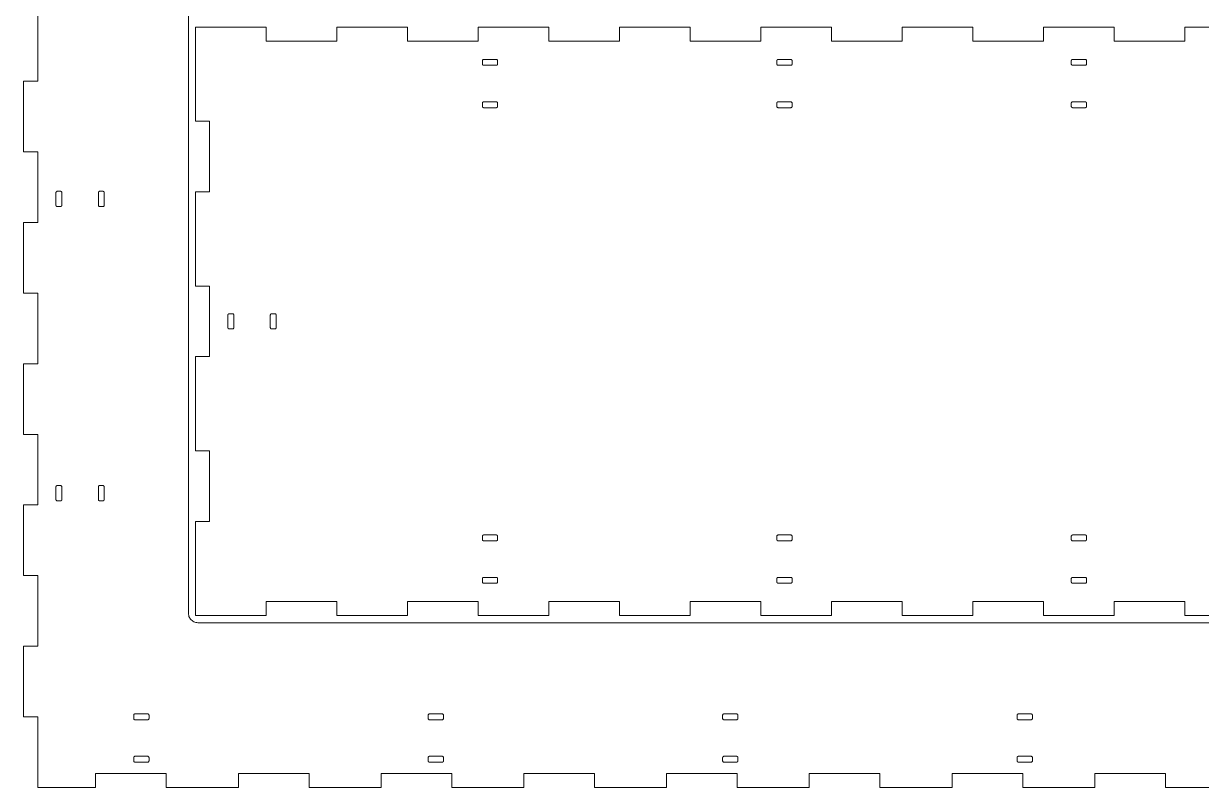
# Model space of a CAD drawing. Header units: millimetres. Extents: x 0 to 3016, y 0 to 750.
# Drawn here: x 1008 to 1508, y 0 to 324 of the extents above; entities that cross this region are included whole.
import ezdxf

# ---------------------------------------------------------------- set-up
doc = ezdxf.new("R2010")
doc.units = ezdxf.units.MM
doc.layers.add('CORTE', color=1, linetype='Continuous', lineweight=0)

msp = doc.modelspace()

# ---------------------------------------------------------------- linework, layer by layer
at = {"layer": 'CORTE'}
for points in [[(1078, 676), (1078, 74), (1078.025151, 73.552142), (1078.100288, 73.109916), (1078.224467, 72.678884), (1078.396125, 72.264465), (1078.613103, 71.871872), (1078.872674, 71.506041), (1079.171573, 71.171573), (1079.506041, 70.872674), (1079.871872, 70.613103), (1080.264465, 70.396125), (1080.678884, 70.224467), (1081.109916, 70.100288), (1081.552142, 70.025151), (1082, 70), (1934, 70)], [(1014, 330), (1014, 300), (1008, 300), (1008, 270), (1014, 270), (1014, 240), (1008, 240), (1008, 210), (1014, 210), (1014, 180), (1008, 180), (1008, 150), (1014, 150), (1014, 120), (1008, 120), (1008, 90), (1014, 90), (1014, 60), (1008, 60), (1008, 30), (1014, 30), (1014, 0), (1038.588235, 0), (1038.588235, 6), (1068.588235, 6), (1068.588235, 0), (1099.176471, 0), (1099.176471, 6), (1129.176471, 6), (1129.176471, 0), (1159.764706, 0), (1159.764706, 6), (1189.764706, 6), (1189.764706, 0), (1220.352941, 0), (1220.352941, 6), (1250.352941, 6), (1250.352941, 0), (1280.941176, 0), (1280.941176, 6), (1310.941176, 6), (1310.941176, 0), (1341.529412, 0), (1341.529412, 6), (1371.529412, 6), (1371.529412, 0), (1402.117647, 0), (1402.117647, 6), (1432.117647, 6), (1432.117647, 0), (1462.705882, 0), (1462.705882, 6), (1492.705882, 6), (1492.705882, 0), (1523.294118, 0)], [(1531, 323), (1501, 323), (1501, 317), (1471, 317), (1471, 323), (1441, 323), (1441, 317), (1411, 317), (1411, 323), (1381, 323), (1381, 317), (1351, 317), (1351, 323), (1321, 323), (1321, 317), (1291, 317), (1291, 323), (1261, 323), (1261, 317), (1231, 317), (1231, 323), (1201, 323), (1201, 317), (1171, 317), (1171, 323), (1141, 323), (1141, 317), (1111, 317), (1111, 323), (1081, 323), (1081, 283), (1087, 283), (1087, 253), (1081, 253), (1081, 213), (1087, 213), (1087, 183), (1081, 183), (1081, 143), (1087, 143), (1087, 113), (1081, 113), (1081, 73), (1081, 73), (1111, 73), (1111, 79), (1141, 79), (1141, 73), (1171, 73), (1171, 79), (1201, 79), (1201, 73), (1231, 73), (1231, 79), (1261, 79), (1261, 73), (1291, 73), (1291, 79), (1321, 79), (1321, 73), (1351, 73), (1351, 79), (1381, 79), (1381, 73), (1411, 73), (1411, 79), (1441, 79), (1441, 73), (1471, 73), (1471, 79), (1501, 79), (1501, 73), (1531, 73)]]:
    msp.add_lwpolyline(points, dxfattribs=at)
for points in [[(1208.65, 306.75), (1208.717179, 306.753773), (1208.783513, 306.765043), (1208.848167, 306.78367), (1208.91033, 306.809419), (1208.969219, 306.841965), (1209.024094, 306.880901), (1209.074264, 306.925736), (1209.119099, 306.975906), (1209.158035, 307.030781), (1209.190581, 307.08967), (1209.21633, 307.151833), (1209.234957, 307.216487), (1209.246227, 307.282821), (1209.25, 307.35), (1209.25, 308.65), (1209.246227, 308.717179), (1209.234957, 308.783513), (1209.21633, 308.848167), (1209.190581, 308.91033), (1209.158035, 308.969219), (1209.119099, 309.024094), (1209.074264, 309.074264), (1209.024094, 309.119099), (1208.969219, 309.158035), (1208.91033, 309.190581), (1208.848167, 309.21633), (1208.783513, 309.234957), (1208.717179, 309.246227), (1208.65, 309.25), (1203.35, 309.25), (1203.282821, 309.246227), (1203.216487, 309.234957), (1203.151833, 309.21633), (1203.08967, 309.190581), (1203.030781, 309.158035), (1202.975906, 309.119099), (1202.925736, 309.074264), (1202.880901, 309.024094), (1202.841965, 308.969219), (1202.809419, 308.91033), (1202.78367, 308.848167), (1202.765043, 308.783513), (1202.753773, 308.717179), (1202.75, 308.65), (1202.75, 307.35), (1202.753773, 307.282821), (1202.765043, 307.216487), (1202.78367, 307.151833), (1202.809419, 307.08967), (1202.841965, 307.030781), (1202.880901, 306.975906), (1202.925736, 306.925736), (1202.975906, 306.880901), (1203.030781, 306.841965), (1203.08967, 306.809419), (1203.151833, 306.78367), (1203.216487, 306.765043), (1203.282821, 306.753773), (1203.35, 306.75)], [(1333.65, 306.75), (1333.717179, 306.753773), (1333.783513, 306.765043), (1333.848167, 306.78367), (1333.91033, 306.809419), (1333.969219, 306.841965), (1334.024094, 306.880901), (1334.074264, 306.925736), (1334.119099, 306.975906), (1334.158035, 307.030781), (1334.190581, 307.08967), (1334.21633, 307.151833), (1334.234957, 307.216487), (1334.246227, 307.282821), (1334.25, 307.35), (1334.25, 308.65), (1334.246227, 308.717179), (1334.234957, 308.783513), (1334.21633, 308.848167), (1334.190581, 308.91033), (1334.158035, 308.969219), (1334.119099, 309.024094), (1334.074264, 309.074264), (1334.024094, 309.119099), (1333.969219, 309.158035), (1333.91033, 309.190581), (1333.848167, 309.21633), (1333.783513, 309.234957), (1333.717179, 309.246227), (1333.65, 309.25), (1328.35, 309.25), (1328.282821, 309.246227), (1328.216487, 309.234957), (1328.151833, 309.21633), (1328.08967, 309.190581), (1328.030781, 309.158035), (1327.975906, 309.119099), (1327.925736, 309.074264), (1327.880901, 309.024094), (1327.841965, 308.969219), (1327.809419, 308.91033), (1327.78367, 308.848167), (1327.765043, 308.783513), (1327.753773, 308.717179), (1327.75, 308.65), (1327.75, 307.35), (1327.753773, 307.282821), (1327.765043, 307.216487), (1327.78367, 307.151833), (1327.809419, 307.08967), (1327.841965, 307.030781), (1327.880901, 306.975906), (1327.925736, 306.925736), (1327.975906, 306.880901), (1328.030781, 306.841965), (1328.08967, 306.809419), (1328.151833, 306.78367), (1328.216487, 306.765043), (1328.282821, 306.753773), (1328.35, 306.75)], [(1458.65, 306.75), (1458.717179, 306.753773), (1458.783513, 306.765043), (1458.848167, 306.78367), (1458.91033, 306.809419), (1458.969219, 306.841965), (1459.024094, 306.880901), (1459.074264, 306.925736), (1459.119099, 306.975906), (1459.158035, 307.030781), (1459.190581, 307.08967), (1459.21633, 307.151833), (1459.234957, 307.216487), (1459.246227, 307.282821), (1459.25, 307.35), (1459.25, 308.65), (1459.246227, 308.717179), (1459.234957, 308.783513), (1459.21633, 308.848167), (1459.190581, 308.91033), (1459.158035, 308.969219), (1459.119099, 309.024094), (1459.074264, 309.074264), (1459.024094, 309.119099), (1458.969219, 309.158035), (1458.91033, 309.190581), (1458.848167, 309.21633), (1458.783513, 309.234957), (1458.717179, 309.246227), (1458.65, 309.25), (1453.35, 309.25), (1453.282821, 309.246227), (1453.216487, 309.234957), (1453.151833, 309.21633), (1453.08967, 309.190581), (1453.030781, 309.158035), (1452.975906, 309.119099), (1452.925736, 309.074264), (1452.880901, 309.024094), (1452.841965, 308.969219), (1452.809419, 308.91033), (1452.78367, 308.848167), (1452.765043, 308.783513), (1452.753773, 308.717179), (1452.75, 308.65), (1452.75, 307.35), (1452.753773, 307.282821), (1452.765043, 307.216487), (1452.78367, 307.151833), (1452.809419, 307.08967), (1452.841965, 307.030781), (1452.880901, 306.975906), (1452.925736, 306.925736), (1452.975906, 306.880901), (1453.030781, 306.841965), (1453.08967, 306.809419), (1453.151833, 306.78367), (1453.216487, 306.765043), (1453.282821, 306.753773), (1453.35, 306.75)], [(1208.65, 288.75), (1208.717179, 288.753773), (1208.783513, 288.765043), (1208.848167, 288.78367), (1208.91033, 288.809419), (1208.969219, 288.841965), (1209.024094, 288.880901), (1209.074264, 288.925736), (1209.119099, 288.975906), (1209.158035, 289.030781), (1209.190581, 289.08967), (1209.21633, 289.151833), (1209.234957, 289.216487), (1209.246227, 289.282821), (1209.25, 289.35), (1209.25, 290.65), (1209.246227, 290.717179), (1209.234957, 290.783513), (1209.21633, 290.848167), (1209.190581, 290.91033), (1209.158035, 290.969219), (1209.119099, 291.024094), (1209.074264, 291.074264), (1209.024094, 291.119099), (1208.969219, 291.158035), (1208.91033, 291.190581), (1208.848167, 291.21633), (1208.783513, 291.234957), (1208.717179, 291.246227), (1208.65, 291.25), (1203.35, 291.25), (1203.282821, 291.246227), (1203.216487, 291.234957), (1203.151833, 291.21633), (1203.08967, 291.190581), (1203.030781, 291.158035), (1202.975906, 291.119099), (1202.925736, 291.074264), (1202.880901, 291.024094), (1202.841965, 290.969219), (1202.809419, 290.91033), (1202.78367, 290.848167), (1202.765043, 290.783513), (1202.753773, 290.717179), (1202.75, 290.65), (1202.75, 289.35), (1202.753773, 289.282821), (1202.765043, 289.216487), (1202.78367, 289.151833), (1202.809419, 289.08967), (1202.841965, 289.030781), (1202.880901, 288.975906), (1202.925736, 288.925736), (1202.975906, 288.880901), (1203.030781, 288.841965), (1203.08967, 288.809419), (1203.151833, 288.78367), (1203.216487, 288.765043), (1203.282821, 288.753773), (1203.35, 288.75)], [(1333.65, 288.75), (1333.717179, 288.753773), (1333.783513, 288.765043), (1333.848167, 288.78367), (1333.91033, 288.809419), (1333.969219, 288.841965), (1334.024094, 288.880901), (1334.074264, 288.925736), (1334.119099, 288.975906), (1334.158035, 289.030781), (1334.190581, 289.08967), (1334.21633, 289.151833), (1334.234957, 289.216487), (1334.246227, 289.282821), (1334.25, 289.35), (1334.25, 290.65), (1334.246227, 290.717179), (1334.234957, 290.783513), (1334.21633, 290.848167), (1334.190581, 290.91033), (1334.158035, 290.969219), (1334.119099, 291.024094), (1334.074264, 291.074264), (1334.024094, 291.119099), (1333.969219, 291.158035), (1333.91033, 291.190581), (1333.848167, 291.21633), (1333.783513, 291.234957), (1333.717179, 291.246227), (1333.65, 291.25), (1328.35, 291.25), (1328.282821, 291.246227), (1328.216487, 291.234957), (1328.151833, 291.21633), (1328.08967, 291.190581), (1328.030781, 291.158035), (1327.975906, 291.119099), (1327.925736, 291.074264), (1327.880901, 291.024094), (1327.841965, 290.969219), (1327.809419, 290.91033), (1327.78367, 290.848167), (1327.765043, 290.783513), (1327.753773, 290.717179), (1327.75, 290.65), (1327.75, 289.35), (1327.753773, 289.282821), (1327.765043, 289.216487), (1327.78367, 289.151833), (1327.809419, 289.08967), (1327.841965, 289.030781), (1327.880901, 288.975906), (1327.925736, 288.925736), (1327.975906, 288.880901), (1328.030781, 288.841965), (1328.08967, 288.809419), (1328.151833, 288.78367), (1328.216487, 288.765043), (1328.282821, 288.753773), (1328.35, 288.75)], [(1458.65, 288.75), (1458.717179, 288.753773), (1458.783513, 288.765043), (1458.848167, 288.78367), (1458.91033, 288.809419), (1458.969219, 288.841965), (1459.024094, 288.880901), (1459.074264, 288.925736), (1459.119099, 288.975906), (1459.158035, 289.030781), (1459.190581, 289.08967), (1459.21633, 289.151833), (1459.234957, 289.216487), (1459.246227, 289.282821), (1459.25, 289.35), (1459.25, 290.65), (1459.246227, 290.717179), (1459.234957, 290.783513), (1459.21633, 290.848167), (1459.190581, 290.91033), (1459.158035, 290.969219), (1459.119099, 291.024094), (1459.074264, 291.074264), (1459.024094, 291.119099), (1458.969219, 291.158035), (1458.91033, 291.190581), (1458.848167, 291.21633), (1458.783513, 291.234957), (1458.717179, 291.246227), (1458.65, 291.25), (1453.35, 291.25), (1453.282821, 291.246227), (1453.216487, 291.234957), (1453.151833, 291.21633), (1453.08967, 291.190581), (1453.030781, 291.158035), (1452.975906, 291.119099), (1452.925736, 291.074264), (1452.880901, 291.024094), (1452.841965, 290.969219), (1452.809419, 290.91033), (1452.78367, 290.848167), (1452.765043, 290.783513), (1452.753773, 290.717179), (1452.75, 290.65), (1452.75, 289.35), (1452.753773, 289.282821), (1452.765043, 289.216487), (1452.78367, 289.151833), (1452.809419, 289.08967), (1452.841965, 289.030781), (1452.880901, 288.975906), (1452.925736, 288.925736), (1452.975906, 288.880901), (1453.030781, 288.841965), (1453.08967, 288.809419), (1453.151833, 288.78367), (1453.216487, 288.765043), (1453.282821, 288.753773), (1453.35, 288.75)], [(1024.25, 252.65), (1024.246227, 252.717179), (1024.234957, 252.783513), (1024.21633, 252.848167), (1024.190581, 252.91033), (1024.158035, 252.969219), (1024.119099, 253.024094), (1024.074264, 253.074264), (1024.024094, 253.119099), (1023.969219, 253.158035), (1023.91033, 253.190581), (1023.848167, 253.21633), (1023.783513, 253.234957), (1023.717179, 253.246227), (1023.65, 253.25), (1022.35, 253.25), (1022.282821, 253.246227), (1022.216487, 253.234957), (1022.151833, 253.21633), (1022.08967, 253.190581), (1022.030781, 253.158035), (1021.975906, 253.119099), (1021.925736, 253.074264), (1021.880901, 253.024094), (1021.841965, 252.969219), (1021.809419, 252.91033), (1021.78367, 252.848167), (1021.765043, 252.783513), (1021.753773, 252.717179), (1021.75, 252.65), (1021.75, 247.35), (1021.753773, 247.282821), (1021.765043, 247.216487), (1021.78367, 247.151833), (1021.809419, 247.08967), (1021.841965, 247.030781), (1021.880901, 246.975906), (1021.925736, 246.925736), (1021.975906, 246.880901), (1022.030781, 246.841965), (1022.08967, 246.809419), (1022.151833, 246.78367), (1022.216487, 246.765043), (1022.282821, 246.753773), (1022.35, 246.75), (1023.65, 246.75), (1023.717179, 246.753773), (1023.783513, 246.765043), (1023.848167, 246.78367), (1023.91033, 246.809419), (1023.969219, 246.841965), (1024.024094, 246.880901), (1024.074264, 246.925736), (1024.119099, 246.975906), (1024.158035, 247.030781), (1024.190581, 247.08967), (1024.21633, 247.151833), (1024.234957, 247.216487), (1024.246227, 247.282821), (1024.25, 247.35)], [(1042.25, 252.65), (1042.246227, 252.717179), (1042.234957, 252.783513), (1042.21633, 252.848167), (1042.190581, 252.91033), (1042.158035, 252.969219), (1042.119099, 253.024094), (1042.074264, 253.074264), (1042.024094, 253.119099), (1041.969219, 253.158035), (1041.91033, 253.190581), (1041.848167, 253.21633), (1041.783513, 253.234957), (1041.717179, 253.246227), (1041.65, 253.25), (1040.35, 253.25), (1040.282821, 253.246227), (1040.216487, 253.234957), (1040.151833, 253.21633), (1040.08967, 253.190581), (1040.030781, 253.158035), (1039.975906, 253.119099), (1039.925736, 253.074264), (1039.880901, 253.024094), (1039.841965, 252.969219), (1039.809419, 252.91033), (1039.78367, 252.848167), (1039.765043, 252.783513), (1039.753773, 252.717179), (1039.75, 252.65), (1039.75, 247.35), (1039.753773, 247.282821), (1039.765043, 247.216487), (1039.78367, 247.151833), (1039.809419, 247.08967), (1039.841965, 247.030781), (1039.880901, 246.975906), (1039.925736, 246.925736), (1039.975906, 246.880901), (1040.030781, 246.841965), (1040.08967, 246.809419), (1040.151833, 246.78367), (1040.216487, 246.765043), (1040.282821, 246.753773), (1040.35, 246.75), (1041.65, 246.75), (1041.717179, 246.753773), (1041.783513, 246.765043), (1041.848167, 246.78367), (1041.91033, 246.809419), (1041.969219, 246.841965), (1042.024094, 246.880901), (1042.074264, 246.925736), (1042.119099, 246.975906), (1042.158035, 247.030781), (1042.190581, 247.08967), (1042.21633, 247.151833), (1042.234957, 247.216487), (1042.246227, 247.282821), (1042.25, 247.35)], [(1096.65, 194.75), (1096.717179, 194.753773), (1096.783513, 194.765043), (1096.848167, 194.78367), (1096.91033, 194.809419), (1096.969219, 194.841965), (1097.024094, 194.880901), (1097.074264, 194.925736), (1097.119099, 194.975906), (1097.158035, 195.030781), (1097.190581, 195.08967), (1097.21633, 195.151833), (1097.234957, 195.216487), (1097.246227, 195.282821), (1097.25, 195.35), (1097.25, 200.65), (1097.246227, 200.717179), (1097.234957, 200.783513), (1097.21633, 200.848167), (1097.190581, 200.91033), (1097.158035, 200.969219), (1097.119099, 201.024094), (1097.074264, 201.074264), (1097.024094, 201.119099), (1096.969219, 201.158035), (1096.91033, 201.190581), (1096.848167, 201.21633), (1096.783513, 201.234957), (1096.717179, 201.246227), (1096.65, 201.25), (1095.35, 201.25), (1095.282821, 201.246227), (1095.216487, 201.234957), (1095.151833, 201.21633), (1095.08967, 201.190581), (1095.030781, 201.158035), (1094.975906, 201.119099), (1094.925736, 201.074264), (1094.880901, 201.024094), (1094.841965, 200.969219), (1094.809419, 200.91033), (1094.78367, 200.848167), (1094.765043, 200.783513), (1094.753773, 200.717179), (1094.75, 200.65), (1094.75, 195.35), (1094.753773, 195.282821), (1094.765043, 195.216487), (1094.78367, 195.151833), (1094.809419, 195.08967), (1094.841965, 195.030781), (1094.880901, 194.975906), (1094.925736, 194.925736), (1094.975906, 194.880901), (1095.030781, 194.841965), (1095.08967, 194.809419), (1095.151833, 194.78367), (1095.216487, 194.765043), (1095.282821, 194.753773), (1095.35, 194.75)], [(1114.65, 194.75), (1114.717179, 194.753773), (1114.783513, 194.765043), (1114.848167, 194.78367), (1114.91033, 194.809419), (1114.969219, 194.841965), (1115.024094, 194.880901), (1115.074264, 194.925736), (1115.119099, 194.975906), (1115.158035, 195.030781), (1115.190581, 195.08967), (1115.21633, 195.151833), (1115.234957, 195.216487), (1115.246227, 195.282821), (1115.25, 195.35), (1115.25, 200.65), (1115.246227, 200.717179), (1115.234957, 200.783513), (1115.21633, 200.848167), (1115.190581, 200.91033), (1115.158035, 200.969219), (1115.119099, 201.024094), (1115.074264, 201.074264), (1115.024094, 201.119099), (1114.969219, 201.158035), (1114.91033, 201.190581), (1114.848167, 201.21633), (1114.783513, 201.234957), (1114.717179, 201.246227), (1114.65, 201.25), (1113.35, 201.25), (1113.282821, 201.246227), (1113.216487, 201.234957), (1113.151833, 201.21633), (1113.08967, 201.190581), (1113.030781, 201.158035), (1112.975906, 201.119099), (1112.925736, 201.074264), (1112.880901, 201.024094), (1112.841965, 200.969219), (1112.809419, 200.91033), (1112.78367, 200.848167), (1112.765043, 200.783513), (1112.753773, 200.717179), (1112.75, 200.65), (1112.75, 195.35), (1112.753773, 195.282821), (1112.765043, 195.216487), (1112.78367, 195.151833), (1112.809419, 195.08967), (1112.841965, 195.030781), (1112.880901, 194.975906), (1112.925736, 194.925736), (1112.975906, 194.880901), (1113.030781, 194.841965), (1113.08967, 194.809419), (1113.151833, 194.78367), (1113.216487, 194.765043), (1113.282821, 194.753773), (1113.35, 194.75)], [(1024.25, 127.65), (1024.246227, 127.717179), (1024.234957, 127.783513), (1024.21633, 127.848167), (1024.190581, 127.91033), (1024.158035, 127.969219), (1024.119099, 128.024094), (1024.074264, 128.074264), (1024.024094, 128.119099), (1023.969219, 128.158035), (1023.91033, 128.190581), (1023.848167, 128.21633), (1023.783513, 128.234957), (1023.717179, 128.246227), (1023.65, 128.25), (1022.35, 128.25), (1022.282821, 128.246227), (1022.216487, 128.234957), (1022.151833, 128.21633), (1022.08967, 128.190581), (1022.030781, 128.158035), (1021.975906, 128.119099), (1021.925736, 128.074264), (1021.880901, 128.024094), (1021.841965, 127.969219), (1021.809419, 127.91033), (1021.78367, 127.848167), (1021.765043, 127.783513), (1021.753773, 127.717179), (1021.75, 127.65), (1021.75, 122.35), (1021.753773, 122.282821), (1021.765043, 122.216487), (1021.78367, 122.151833), (1021.809419, 122.08967), (1021.841965, 122.030781), (1021.880901, 121.975906), (1021.925736, 121.925736), (1021.975906, 121.880901), (1022.030781, 121.841965), (1022.08967, 121.809419), (1022.151833, 121.78367), (1022.216487, 121.765043), (1022.282821, 121.753773), (1022.35, 121.75), (1023.65, 121.75), (1023.717179, 121.753773), (1023.783513, 121.765043), (1023.848167, 121.78367), (1023.91033, 121.809419), (1023.969219, 121.841965), (1024.024094, 121.880901), (1024.074264, 121.925736), (1024.119099, 121.975906), (1024.158035, 122.030781), (1024.190581, 122.08967), (1024.21633, 122.151833), (1024.234957, 122.216487), (1024.246227, 122.282821), (1024.25, 122.35)], [(1042.25, 127.65), (1042.246227, 127.717179), (1042.234957, 127.783513), (1042.21633, 127.848167), (1042.190581, 127.91033), (1042.158035, 127.969219), (1042.119099, 128.024094), (1042.074264, 128.074264), (1042.024094, 128.119099), (1041.969219, 128.158035), (1041.91033, 128.190581), (1041.848167, 128.21633), (1041.783513, 128.234957), (1041.717179, 128.246227), (1041.65, 128.25), (1040.35, 128.25), (1040.282821, 128.246227), (1040.216487, 128.234957), (1040.151833, 128.21633), (1040.08967, 128.190581), (1040.030781, 128.158035), (1039.975906, 128.119099), (1039.925736, 128.074264), (1039.880901, 128.024094), (1039.841965, 127.969219), (1039.809419, 127.91033), (1039.78367, 127.848167), (1039.765043, 127.783513), (1039.753773, 127.717179), (1039.75, 127.65), (1039.75, 122.35), (1039.753773, 122.282821), (1039.765043, 122.216487), (1039.78367, 122.151833), (1039.809419, 122.08967), (1039.841965, 122.030781), (1039.880901, 121.975906), (1039.925736, 121.925736), (1039.975906, 121.880901), (1040.030781, 121.841965), (1040.08967, 121.809419), (1040.151833, 121.78367), (1040.216487, 121.765043), (1040.282821, 121.753773), (1040.35, 121.75), (1041.65, 121.75), (1041.717179, 121.753773), (1041.783513, 121.765043), (1041.848167, 121.78367), (1041.91033, 121.809419), (1041.969219, 121.841965), (1042.024094, 121.880901), (1042.074264, 121.925736), (1042.119099, 121.975906), (1042.158035, 122.030781), (1042.190581, 122.08967), (1042.21633, 122.151833), (1042.234957, 122.216487), (1042.246227, 122.282821), (1042.25, 122.35)], [(1208.65, 104.75), (1208.717179, 104.753773), (1208.783513, 104.765043), (1208.848167, 104.78367), (1208.91033, 104.809419), (1208.969219, 104.841965), (1209.024094, 104.880901), (1209.074264, 104.925736), (1209.119099, 104.975906), (1209.158035, 105.030781), (1209.190581, 105.08967), (1209.21633, 105.151833), (1209.234957, 105.216487), (1209.246227, 105.282821), (1209.25, 105.35), (1209.25, 106.65), (1209.246227, 106.717179), (1209.234957, 106.783513), (1209.21633, 106.848167), (1209.190581, 106.91033), (1209.158035, 106.969219), (1209.119099, 107.024094), (1209.074264, 107.074264), (1209.024094, 107.119099), (1208.969219, 107.158035), (1208.91033, 107.190581), (1208.848167, 107.21633), (1208.783513, 107.234957), (1208.717179, 107.246227), (1208.65, 107.25), (1203.35, 107.25), (1203.282821, 107.246227), (1203.216487, 107.234957), (1203.151833, 107.21633), (1203.08967, 107.190581), (1203.030781, 107.158035), (1202.975906, 107.119099), (1202.925736, 107.074264), (1202.880901, 107.024094), (1202.841965, 106.969219), (1202.809419, 106.91033), (1202.78367, 106.848167), (1202.765043, 106.783513), (1202.753773, 106.717179), (1202.75, 106.65), (1202.75, 105.35), (1202.753773, 105.282821), (1202.765043, 105.216487), (1202.78367, 105.151833), (1202.809419, 105.08967), (1202.841965, 105.030781), (1202.880901, 104.975906), (1202.925736, 104.925736), (1202.975906, 104.880901), (1203.030781, 104.841965), (1203.08967, 104.809419), (1203.151833, 104.78367), (1203.216487, 104.765043), (1203.282821, 104.753773), (1203.35, 104.75)], [(1333.65, 104.75), (1333.717179, 104.753773), (1333.783513, 104.765043), (1333.848167, 104.78367), (1333.91033, 104.809419), (1333.969219, 104.841965), (1334.024094, 104.880901), (1334.074264, 104.925736), (1334.119099, 104.975906), (1334.158035, 105.030781), (1334.190581, 105.08967), (1334.21633, 105.151833), (1334.234957, 105.216487), (1334.246227, 105.282821), (1334.25, 105.35), (1334.25, 106.65), (1334.246227, 106.717179), (1334.234957, 106.783513), (1334.21633, 106.848167), (1334.190581, 106.91033), (1334.158035, 106.969219), (1334.119099, 107.024094), (1334.074264, 107.074264), (1334.024094, 107.119099), (1333.969219, 107.158035), (1333.91033, 107.190581), (1333.848167, 107.21633), (1333.783513, 107.234957), (1333.717179, 107.246227), (1333.65, 107.25), (1328.35, 107.25), (1328.282821, 107.246227), (1328.216487, 107.234957), (1328.151833, 107.21633), (1328.08967, 107.190581), (1328.030781, 107.158035), (1327.975906, 107.119099), (1327.925736, 107.074264), (1327.880901, 107.024094), (1327.841965, 106.969219), (1327.809419, 106.91033), (1327.78367, 106.848167), (1327.765043, 106.783513), (1327.753773, 106.717179), (1327.75, 106.65), (1327.75, 105.35), (1327.753773, 105.282821), (1327.765043, 105.216487), (1327.78367, 105.151833), (1327.809419, 105.08967), (1327.841965, 105.030781), (1327.880901, 104.975906), (1327.925736, 104.925736), (1327.975906, 104.880901), (1328.030781, 104.841965), (1328.08967, 104.809419), (1328.151833, 104.78367), (1328.216487, 104.765043), (1328.282821, 104.753773), (1328.35, 104.75)], [(1458.65, 104.75), (1458.717179, 104.753773), (1458.783513, 104.765043), (1458.848167, 104.78367), (1458.91033, 104.809419), (1458.969219, 104.841965), (1459.024094, 104.880901), (1459.074264, 104.925736), (1459.119099, 104.975906), (1459.158035, 105.030781), (1459.190581, 105.08967), (1459.21633, 105.151833), (1459.234957, 105.216487), (1459.246227, 105.282821), (1459.25, 105.35), (1459.25, 106.65), (1459.246227, 106.717179), (1459.234957, 106.783513), (1459.21633, 106.848167), (1459.190581, 106.91033), (1459.158035, 106.969219), (1459.119099, 107.024094), (1459.074264, 107.074264), (1459.024094, 107.119099), (1458.969219, 107.158035), (1458.91033, 107.190581), (1458.848167, 107.21633), (1458.783513, 107.234957), (1458.717179, 107.246227), (1458.65, 107.25), (1453.35, 107.25), (1453.282821, 107.246227), (1453.216487, 107.234957), (1453.151833, 107.21633), (1453.08967, 107.190581), (1453.030781, 107.158035), (1452.975906, 107.119099), (1452.925736, 107.074264), (1452.880901, 107.024094), (1452.841965, 106.969219), (1452.809419, 106.91033), (1452.78367, 106.848167), (1452.765043, 106.783513), (1452.753773, 106.717179), (1452.75, 106.65), (1452.75, 105.35), (1452.753773, 105.282821), (1452.765043, 105.216487), (1452.78367, 105.151833), (1452.809419, 105.08967), (1452.841965, 105.030781), (1452.880901, 104.975906), (1452.925736, 104.925736), (1452.975906, 104.880901), (1453.030781, 104.841965), (1453.08967, 104.809419), (1453.151833, 104.78367), (1453.216487, 104.765043), (1453.282821, 104.753773), (1453.35, 104.75)], [(1208.65, 86.75), (1208.717179, 86.753773), (1208.783513, 86.765043), (1208.848167, 86.78367), (1208.91033, 86.809419), (1208.969219, 86.841965), (1209.024094, 86.880901), (1209.074264, 86.925736), (1209.119099, 86.975906), (1209.158035, 87.030781), (1209.190581, 87.08967), (1209.21633, 87.151833), (1209.234957, 87.216487), (1209.246227, 87.282821), (1209.25, 87.35), (1209.25, 88.65), (1209.246227, 88.717179), (1209.234957, 88.783513), (1209.21633, 88.848167), (1209.190581, 88.91033), (1209.158035, 88.969219), (1209.119099, 89.024094), (1209.074264, 89.074264), (1209.024094, 89.119099), (1208.969219, 89.158035), (1208.91033, 89.190581), (1208.848167, 89.21633), (1208.783513, 89.234957), (1208.717179, 89.246227), (1208.65, 89.25), (1203.35, 89.25), (1203.282821, 89.246227), (1203.216487, 89.234957), (1203.151833, 89.21633), (1203.08967, 89.190581), (1203.030781, 89.158035), (1202.975906, 89.119099), (1202.925736, 89.074264), (1202.880901, 89.024094), (1202.841965, 88.969219), (1202.809419, 88.91033), (1202.78367, 88.848167), (1202.765043, 88.783513), (1202.753773, 88.717179), (1202.75, 88.65), (1202.75, 87.35), (1202.753773, 87.282821), (1202.765043, 87.216487), (1202.78367, 87.151833), (1202.809419, 87.08967), (1202.841965, 87.030781), (1202.880901, 86.975906), (1202.925736, 86.925736), (1202.975906, 86.880901), (1203.030781, 86.841965), (1203.08967, 86.809419), (1203.151833, 86.78367), (1203.216487, 86.765043), (1203.282821, 86.753773), (1203.35, 86.75)], [(1333.65, 86.75), (1333.717179, 86.753773), (1333.783513, 86.765043), (1333.848167, 86.78367), (1333.91033, 86.809419), (1333.969219, 86.841965), (1334.024094, 86.880901), (1334.074264, 86.925736), (1334.119099, 86.975906), (1334.158035, 87.030781), (1334.190581, 87.08967), (1334.21633, 87.151833), (1334.234957, 87.216487), (1334.246227, 87.282821), (1334.25, 87.35), (1334.25, 88.65), (1334.246227, 88.717179), (1334.234957, 88.783513), (1334.21633, 88.848167), (1334.190581, 88.91033), (1334.158035, 88.969219), (1334.119099, 89.024094), (1334.074264, 89.074264), (1334.024094, 89.119099), (1333.969219, 89.158035), (1333.91033, 89.190581), (1333.848167, 89.21633), (1333.783513, 89.234957), (1333.717179, 89.246227), (1333.65, 89.25), (1328.35, 89.25), (1328.282821, 89.246227), (1328.216487, 89.234957), (1328.151833, 89.21633), (1328.08967, 89.190581), (1328.030781, 89.158035), (1327.975906, 89.119099), (1327.925736, 89.074264), (1327.880901, 89.024094), (1327.841965, 88.969219), (1327.809419, 88.91033), (1327.78367, 88.848167), (1327.765043, 88.783513), (1327.753773, 88.717179), (1327.75, 88.65), (1327.75, 87.35), (1327.753773, 87.282821), (1327.765043, 87.216487), (1327.78367, 87.151833), (1327.809419, 87.08967), (1327.841965, 87.030781), (1327.880901, 86.975906), (1327.925736, 86.925736), (1327.975906, 86.880901), (1328.030781, 86.841965), (1328.08967, 86.809419), (1328.151833, 86.78367), (1328.216487, 86.765043), (1328.282821, 86.753773), (1328.35, 86.75)], [(1458.65, 86.75), (1458.717179, 86.753773), (1458.783513, 86.765043), (1458.848167, 86.78367), (1458.91033, 86.809419), (1458.969219, 86.841965), (1459.024094, 86.880901), (1459.074264, 86.925736), (1459.119099, 86.975906), (1459.158035, 87.030781), (1459.190581, 87.08967), (1459.21633, 87.151833), (1459.234957, 87.216487), (1459.246227, 87.282821), (1459.25, 87.35), (1459.25, 88.65), (1459.246227, 88.717179), (1459.234957, 88.783513), (1459.21633, 88.848167), (1459.190581, 88.91033), (1459.158035, 88.969219), (1459.119099, 89.024094), (1459.074264, 89.074264), (1459.024094, 89.119099), (1458.969219, 89.158035), (1458.91033, 89.190581), (1458.848167, 89.21633), (1458.783513, 89.234957), (1458.717179, 89.246227), (1458.65, 89.25), (1453.35, 89.25), (1453.282821, 89.246227), (1453.216487, 89.234957), (1453.151833, 89.21633), (1453.08967, 89.190581), (1453.030781, 89.158035), (1452.975906, 89.119099), (1452.925736, 89.074264), (1452.880901, 89.024094), (1452.841965, 88.969219), (1452.809419, 88.91033), (1452.78367, 88.848167), (1452.765043, 88.783513), (1452.753773, 88.717179), (1452.75, 88.65), (1452.75, 87.35), (1452.753773, 87.282821), (1452.765043, 87.216487), (1452.78367, 87.151833), (1452.809419, 87.08967), (1452.841965, 87.030781), (1452.880901, 86.975906), (1452.925736, 86.925736), (1452.975906, 86.880901), (1453.030781, 86.841965), (1453.08967, 86.809419), (1453.151833, 86.78367), (1453.216487, 86.765043), (1453.282821, 86.753773), (1453.35, 86.75)], [(1061.25, 30.65), (1061.246227, 30.717179), (1061.234957, 30.783513), (1061.21633, 30.848167), (1061.190581, 30.91033), (1061.158035, 30.969219), (1061.119099, 31.024094), (1061.074264, 31.074264), (1061.024094, 31.119099), (1060.969219, 31.158035), (1060.91033, 31.190581), (1060.848167, 31.21633), (1060.783513, 31.234957), (1060.717179, 31.246227), (1060.65, 31.25), (1055.35, 31.25), (1055.282821, 31.246227), (1055.216487, 31.234957), (1055.151833, 31.21633), (1055.08967, 31.190581), (1055.030781, 31.158035), (1054.975906, 31.119099), (1054.925736, 31.074264), (1054.880901, 31.024094), (1054.841965, 30.969219), (1054.809419, 30.91033), (1054.78367, 30.848167), (1054.765043, 30.783513), (1054.753773, 30.717179), (1054.75, 30.65), (1054.75, 29.35), (1054.753773, 29.282821), (1054.765043, 29.216487), (1054.78367, 29.151833), (1054.809419, 29.08967), (1054.841965, 29.030781), (1054.880901, 28.975906), (1054.925736, 28.925736), (1054.975906, 28.880901), (1055.030781, 28.841965), (1055.08967, 28.809419), (1055.151833, 28.78367), (1055.216487, 28.765043), (1055.282821, 28.753773), (1055.35, 28.75), (1060.65, 28.75), (1060.717179, 28.753773), (1060.783513, 28.765043), (1060.848167, 28.78367), (1060.91033, 28.809419), (1060.969219, 28.841965), (1061.024094, 28.880901), (1061.074264, 28.925736), (1061.119099, 28.975906), (1061.158035, 29.030781), (1061.190581, 29.08967), (1061.21633, 29.151833), (1061.234957, 29.216487), (1061.246227, 29.282821), (1061.25, 29.35)], [(1186.25, 30.65), (1186.246227, 30.717179), (1186.234957, 30.783513), (1186.21633, 30.848167), (1186.190581, 30.91033), (1186.158035, 30.969219), (1186.119099, 31.024094), (1186.074264, 31.074264), (1186.024094, 31.119099), (1185.969219, 31.158035), (1185.91033, 31.190581), (1185.848167, 31.21633), (1185.783513, 31.234957), (1185.717179, 31.246227), (1185.65, 31.25), (1180.35, 31.25), (1180.282821, 31.246227), (1180.216487, 31.234957), (1180.151833, 31.21633), (1180.08967, 31.190581), (1180.030781, 31.158035), (1179.975906, 31.119099), (1179.925736, 31.074264), (1179.880901, 31.024094), (1179.841965, 30.969219), (1179.809419, 30.91033), (1179.78367, 30.848167), (1179.765043, 30.783513), (1179.753773, 30.717179), (1179.75, 30.65), (1179.75, 29.35), (1179.753773, 29.282821), (1179.765043, 29.216487), (1179.78367, 29.151833), (1179.809419, 29.08967), (1179.841965, 29.030781), (1179.880901, 28.975906), (1179.925736, 28.925736), (1179.975906, 28.880901), (1180.030781, 28.841965), (1180.08967, 28.809419), (1180.151833, 28.78367), (1180.216487, 28.765043), (1180.282821, 28.753773), (1180.35, 28.75), (1185.65, 28.75), (1185.717179, 28.753773), (1185.783513, 28.765043), (1185.848167, 28.78367), (1185.91033, 28.809419), (1185.969219, 28.841965), (1186.024094, 28.880901), (1186.074264, 28.925736), (1186.119099, 28.975906), (1186.158035, 29.030781), (1186.190581, 29.08967), (1186.21633, 29.151833), (1186.234957, 29.216487), (1186.246227, 29.282821), (1186.25, 29.35)], [(1311.25, 30.65), (1311.246227, 30.717179), (1311.234957, 30.783513), (1311.21633, 30.848167), (1311.190581, 30.91033), (1311.158035, 30.969219), (1311.119099, 31.024094), (1311.074264, 31.074264), (1311.024094, 31.119099), (1310.969219, 31.158035), (1310.91033, 31.190581), (1310.848167, 31.21633), (1310.783513, 31.234957), (1310.717179, 31.246227), (1310.65, 31.25), (1305.35, 31.25), (1305.282821, 31.246227), (1305.216487, 31.234957), (1305.151833, 31.21633), (1305.08967, 31.190581), (1305.030781, 31.158035), (1304.975906, 31.119099), (1304.925736, 31.074264), (1304.880901, 31.024094), (1304.841965, 30.969219), (1304.809419, 30.91033), (1304.78367, 30.848167), (1304.765043, 30.783513), (1304.753773, 30.717179), (1304.75, 30.65), (1304.75, 29.35), (1304.753773, 29.282821), (1304.765043, 29.216487), (1304.78367, 29.151833), (1304.809419, 29.08967), (1304.841965, 29.030781), (1304.880901, 28.975906), (1304.925736, 28.925736), (1304.975906, 28.880901), (1305.030781, 28.841965), (1305.08967, 28.809419), (1305.151833, 28.78367), (1305.216487, 28.765043), (1305.282821, 28.753773), (1305.35, 28.75), (1310.65, 28.75), (1310.717179, 28.753773), (1310.783513, 28.765043), (1310.848167, 28.78367), (1310.91033, 28.809419), (1310.969219, 28.841965), (1311.024094, 28.880901), (1311.074264, 28.925736), (1311.119099, 28.975906), (1311.158035, 29.030781), (1311.190581, 29.08967), (1311.21633, 29.151833), (1311.234957, 29.216487), (1311.246227, 29.282821), (1311.25, 29.35)], [(1436.25, 30.65), (1436.246227, 30.717179), (1436.234957, 30.783513), (1436.21633, 30.848167), (1436.190581, 30.91033), (1436.158035, 30.969219), (1436.119099, 31.024094), (1436.074264, 31.074264), (1436.024094, 31.119099), (1435.969219, 31.158035), (1435.91033, 31.190581), (1435.848167, 31.21633), (1435.783513, 31.234957), (1435.717179, 31.246227), (1435.65, 31.25), (1430.35, 31.25), (1430.282821, 31.246227), (1430.216487, 31.234957), (1430.151833, 31.21633), (1430.08967, 31.190581), (1430.030781, 31.158035), (1429.975906, 31.119099), (1429.925736, 31.074264), (1429.880901, 31.024094), (1429.841965, 30.969219), (1429.809419, 30.91033), (1429.78367, 30.848167), (1429.765043, 30.783513), (1429.753773, 30.717179), (1429.75, 30.65), (1429.75, 29.35), (1429.753773, 29.282821), (1429.765043, 29.216487), (1429.78367, 29.151833), (1429.809419, 29.08967), (1429.841965, 29.030781), (1429.880901, 28.975906), (1429.925736, 28.925736), (1429.975906, 28.880901), (1430.030781, 28.841965), (1430.08967, 28.809419), (1430.151833, 28.78367), (1430.216487, 28.765043), (1430.282821, 28.753773), (1430.35, 28.75), (1435.65, 28.75), (1435.717179, 28.753773), (1435.783513, 28.765043), (1435.848167, 28.78367), (1435.91033, 28.809419), (1435.969219, 28.841965), (1436.024094, 28.880901), (1436.074264, 28.925736), (1436.119099, 28.975906), (1436.158035, 29.030781), (1436.190581, 29.08967), (1436.21633, 29.151833), (1436.234957, 29.216487), (1436.246227, 29.282821), (1436.25, 29.35)], [(1061.25, 12.65), (1061.246227, 12.717179), (1061.234957, 12.783513), (1061.21633, 12.848167), (1061.190581, 12.91033), (1061.158035, 12.969219), (1061.119099, 13.024094), (1061.074264, 13.074264), (1061.024094, 13.119099), (1060.969219, 13.158035), (1060.91033, 13.190581), (1060.848167, 13.21633), (1060.783513, 13.234957), (1060.717179, 13.246227), (1060.65, 13.25), (1055.35, 13.25), (1055.282821, 13.246227), (1055.216487, 13.234957), (1055.151833, 13.21633), (1055.08967, 13.190581), (1055.030781, 13.158035), (1054.975906, 13.119099), (1054.925736, 13.074264), (1054.880901, 13.024094), (1054.841965, 12.969219), (1054.809419, 12.91033), (1054.78367, 12.848167), (1054.765043, 12.783513), (1054.753773, 12.717179), (1054.75, 12.65), (1054.75, 11.35), (1054.753773, 11.282821), (1054.765043, 11.216487), (1054.78367, 11.151833), (1054.809419, 11.08967), (1054.841965, 11.030781), (1054.880901, 10.975906), (1054.925736, 10.925736), (1054.975906, 10.880901), (1055.030781, 10.841965), (1055.08967, 10.809419), (1055.151833, 10.78367), (1055.216487, 10.765043), (1055.282821, 10.753773), (1055.35, 10.75), (1060.65, 10.75), (1060.717179, 10.753773), (1060.783513, 10.765043), (1060.848167, 10.78367), (1060.91033, 10.809419), (1060.969219, 10.841965), (1061.024094, 10.880901), (1061.074264, 10.925736), (1061.119099, 10.975906), (1061.158035, 11.030781), (1061.190581, 11.08967), (1061.21633, 11.151833), (1061.234957, 11.216487), (1061.246227, 11.282821), (1061.25, 11.35)], [(1186.25, 12.65), (1186.246227, 12.717179), (1186.234957, 12.783513), (1186.21633, 12.848167), (1186.190581, 12.91033), (1186.158035, 12.969219), (1186.119099, 13.024094), (1186.074264, 13.074264), (1186.024094, 13.119099), (1185.969219, 13.158035), (1185.91033, 13.190581), (1185.848167, 13.21633), (1185.783513, 13.234957), (1185.717179, 13.246227), (1185.65, 13.25), (1180.35, 13.25), (1180.282821, 13.246227), (1180.216487, 13.234957), (1180.151833, 13.21633), (1180.08967, 13.190581), (1180.030781, 13.158035), (1179.975906, 13.119099), (1179.925736, 13.074264), (1179.880901, 13.024094), (1179.841965, 12.969219), (1179.809419, 12.91033), (1179.78367, 12.848167), (1179.765043, 12.783513), (1179.753773, 12.717179), (1179.75, 12.65), (1179.75, 11.35), (1179.753773, 11.282821), (1179.765043, 11.216487), (1179.78367, 11.151833), (1179.809419, 11.08967), (1179.841965, 11.030781), (1179.880901, 10.975906), (1179.925736, 10.925736), (1179.975906, 10.880901), (1180.030781, 10.841965), (1180.08967, 10.809419), (1180.151833, 10.78367), (1180.216487, 10.765043), (1180.282821, 10.753773), (1180.35, 10.75), (1185.65, 10.75), (1185.717179, 10.753773), (1185.783513, 10.765043), (1185.848167, 10.78367), (1185.91033, 10.809419), (1185.969219, 10.841965), (1186.024094, 10.880901), (1186.074264, 10.925736), (1186.119099, 10.975906), (1186.158035, 11.030781), (1186.190581, 11.08967), (1186.21633, 11.151833), (1186.234957, 11.216487), (1186.246227, 11.282821), (1186.25, 11.35)], [(1311.25, 12.65), (1311.246227, 12.717179), (1311.234957, 12.783513), (1311.21633, 12.848167), (1311.190581, 12.91033), (1311.158035, 12.969219), (1311.119099, 13.024094), (1311.074264, 13.074264), (1311.024094, 13.119099), (1310.969219, 13.158035), (1310.91033, 13.190581), (1310.848167, 13.21633), (1310.783513, 13.234957), (1310.717179, 13.246227), (1310.65, 13.25), (1305.35, 13.25), (1305.282821, 13.246227), (1305.216487, 13.234957), (1305.151833, 13.21633), (1305.08967, 13.190581), (1305.030781, 13.158035), (1304.975906, 13.119099), (1304.925736, 13.074264), (1304.880901, 13.024094), (1304.841965, 12.969219), (1304.809419, 12.91033), (1304.78367, 12.848167), (1304.765043, 12.783513), (1304.753773, 12.717179), (1304.75, 12.65), (1304.75, 11.35), (1304.753773, 11.282821), (1304.765043, 11.216487), (1304.78367, 11.151833), (1304.809419, 11.08967), (1304.841965, 11.030781), (1304.880901, 10.975906), (1304.925736, 10.925736), (1304.975906, 10.880901), (1305.030781, 10.841965), (1305.08967, 10.809419), (1305.151833, 10.78367), (1305.216487, 10.765043), (1305.282821, 10.753773), (1305.35, 10.75), (1310.65, 10.75), (1310.717179, 10.753773), (1310.783513, 10.765043), (1310.848167, 10.78367), (1310.91033, 10.809419), (1310.969219, 10.841965), (1311.024094, 10.880901), (1311.074264, 10.925736), (1311.119099, 10.975906), (1311.158035, 11.030781), (1311.190581, 11.08967), (1311.21633, 11.151833), (1311.234957, 11.216487), (1311.246227, 11.282821), (1311.25, 11.35)], [(1436.25, 12.65), (1436.246227, 12.717179), (1436.234957, 12.783513), (1436.21633, 12.848167), (1436.190581, 12.91033), (1436.158035, 12.969219), (1436.119099, 13.024094), (1436.074264, 13.074264), (1436.024094, 13.119099), (1435.969219, 13.158035), (1435.91033, 13.190581), (1435.848167, 13.21633), (1435.783513, 13.234957), (1435.717179, 13.246227), (1435.65, 13.25), (1430.35, 13.25), (1430.282821, 13.246227), (1430.216487, 13.234957), (1430.151833, 13.21633), (1430.08967, 13.190581), (1430.030781, 13.158035), (1429.975906, 13.119099), (1429.925736, 13.074264), (1429.880901, 13.024094), (1429.841965, 12.969219), (1429.809419, 12.91033), (1429.78367, 12.848167), (1429.765043, 12.783513), (1429.753773, 12.717179), (1429.75, 12.65), (1429.75, 11.35), (1429.753773, 11.282821), (1429.765043, 11.216487), (1429.78367, 11.151833), (1429.809419, 11.08967), (1429.841965, 11.030781), (1429.880901, 10.975906), (1429.925736, 10.925736), (1429.975906, 10.880901), (1430.030781, 10.841965), (1430.08967, 10.809419), (1430.151833, 10.78367), (1430.216487, 10.765043), (1430.282821, 10.753773), (1430.35, 10.75), (1435.65, 10.75), (1435.717179, 10.753773), (1435.783513, 10.765043), (1435.848167, 10.78367), (1435.91033, 10.809419), (1435.969219, 10.841965), (1436.024094, 10.880901), (1436.074264, 10.925736), (1436.119099, 10.975906), (1436.158035, 11.030781), (1436.190581, 11.08967), (1436.21633, 11.151833), (1436.234957, 11.216487), (1436.246227, 11.282821), (1436.25, 11.35)]]:
    msp.add_lwpolyline(points, close=True, dxfattribs=at)

doc.saveas('drawing.dxf')
